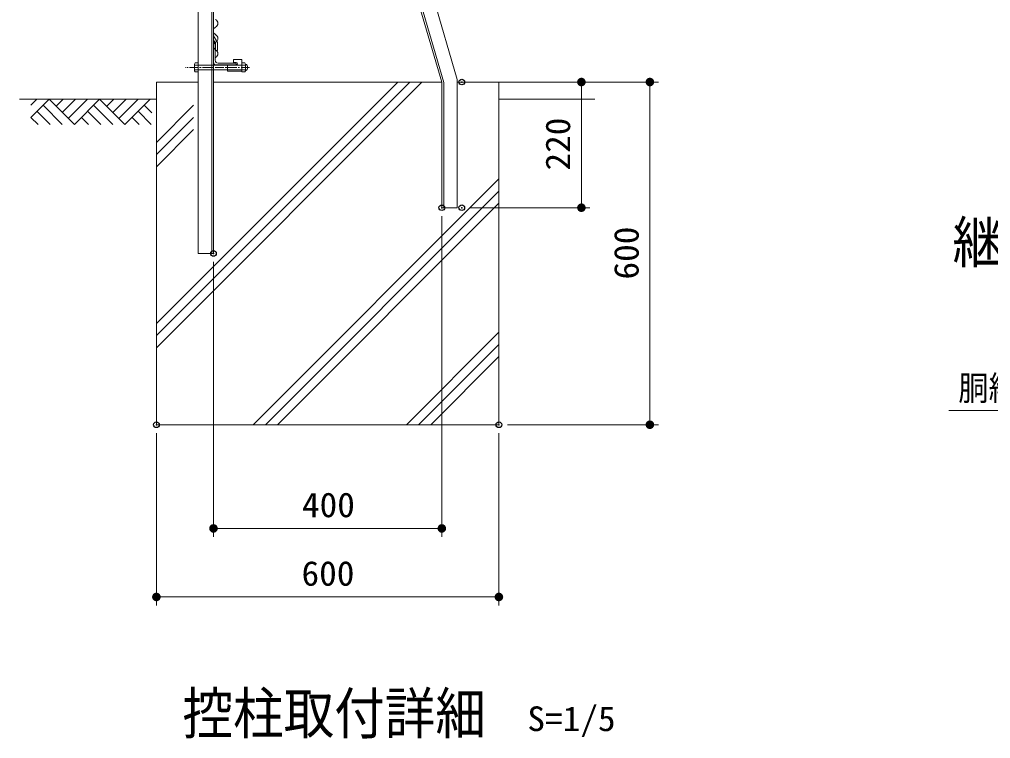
# Model space of a CAD drawing. Units: millimetres, scale not verified, with parts at other scales. Extents: x -4455 to 4455, y -3150 to 3150.
# Drawn here: x 41 to 1742, y -1701 to -442 of the extents above; entities that cross this region are included whole.
import ezdxf
from ezdxf.enums import TextEntityAlignment as Align

# ---------------------------------------------------------------- set-up
doc = ezdxf.new("R2010")
doc.units = ezdxf.units.MM
doc.header["$LTSCALE"] = 20
doc.header["$PDMODE"] = 32
doc.header["$PDSIZE"] = 10
doc.linetypes.add('DASHED', pattern=[7.5, 6, -1.5])
doc.linetypes.add('USER2', pattern=[1.125, 0.75, -0.125, 0.125, -0.125])
for name, color, linetype, lineweight in [('0-1_4基礎', 4, 'Continuous', 18), ('0-2_GL', 7, 'Continuous', 18), ('0-3_5寸法', 1, 'Continuous', 18), ('0-4_SUNPOU', 1, 'Continuous', 18), ('0-6_1部材', 3, 'Continuous', 18), ('0-7_7詳細', 3, 'Continuous', 18), ('0-9_8部品', 7, 'Continuous', 18), ('0-A_0', 1, 'Continuous', 18), ('0-C_AMI', 3, 'Continuous', 18)]:
    doc.layers.add(name, color=color, linetype=linetype, lineweight=lineweight)
doc.layers.add('0-5_DEFPOINTS', color=7, linetype='Continuous')
doc.styles.add('ＭＳ ゴシック', font='')
doc.styles.get('ＭＳ ゴシック').set_extended_font_data('MS Gothic')

# ---------------------------------------------------------------- blocks, each defined once
blk = doc.blocks.new('M1')
at = {"layer": '0-4_SUNPOU'}
blk.add_line((-5, 0), (-38.58, 0), dxfattribs=at)
for points in [[(0, 0), (-5, 0), (-4.96, 0.63)], [(0, 0), (-4.96, -0.63), (-5, 0)], [(0, 0), (-4.96, 0.63), (-4.84, 1.24)], [(0, 0), (-4.84, -1.24), (-4.96, -0.63)], [(0, 0), (-4.84, 1.24), (-4.65, 1.84)], [(0, 0), (-4.65, -1.84), (-4.84, -1.24)], [(0, 0), (-4.65, 1.84), (-4.38, 2.41)], [(0, 0), (-4.38, -2.41), (-4.65, -1.84)], [(0, 0), (-4.38, 2.41), (-4.05, 2.94)], [(0, 0), (-4.05, -2.94), (-4.38, -2.41)], [(0, 0), (-4.05, 2.94), (-3.64, 3.42)], [(0, 0), (-3.64, -3.42), (-4.05, -2.94)], [(0, 0), (-3.64, 3.42), (-3.19, 3.85)], [(0, 0), (-3.19, -3.85), (-3.64, -3.42)], [(0, 0), (-3.19, 3.85), (-2.68, 4.22)], [(0, 0), (-2.68, -4.22), (-3.19, -3.85)], [(0, 0), (-2.68, 4.22), (-2.13, 4.52)], [(0, 0), (-2.13, -4.52), (-2.68, -4.22)], [(0, 0), (-2.13, 4.52), (-1.55, 4.76)], [(0, 0), (-1.55, -4.76), (-2.13, -4.52)], [(0, 0), (-1.55, 4.76), (-0.94, 4.91)], [(0, 0), (-0.94, -4.91), (-1.55, -4.76)], [(0, 0), (-0.94, 4.91), (-0.31, 4.99)], [(0, 0), (-0.31, -4.99), (-0.94, -4.91)], [(0, 0), (-0.31, 4.99), (0.31, 4.99)], [(0, 0), (0.31, -4.99), (-0.31, -4.99)], [(0, 0), (0.31, 4.99), (0.94, 4.91)], [(0, 0), (0.94, 4.91), (1.55, 4.76)], [(0, 0), (1.55, 4.76), (2.13, 4.52)], [(0, 0), (2.13, 4.52), (2.68, 4.22)], [(0, 0), (2.68, 4.22), (3.19, 3.85)], [(0, 0), (3.19, 3.85), (3.64, 3.42)], [(0, 0), (3.64, 3.42), (4.05, 2.94)], [(0, 0), (4.05, 2.94), (4.38, 2.41)], [(0, 0), (4.38, 2.41), (4.65, 1.84)], [(0, 0), (4.65, 1.84), (4.84, 1.24)], [(0, 0), (4.84, 1.24), (4.96, 0.63)], [(0, 0), (4.96, 0.63), (5, 0)], [(0, 0), (0.94, -4.91), (0.31, -4.99)], [(0, 0), (1.55, -4.76), (0.94, -4.91)], [(0, 0), (2.13, -4.52), (1.55, -4.76)], [(0, 0), (2.68, -4.22), (2.13, -4.52)], [(0, 0), (3.19, -3.85), (2.68, -4.22)], [(0, 0), (3.64, -3.42), (3.19, -3.85)], [(0, 0), (4.05, -2.94), (3.64, -3.42)], [(0, 0), (4.38, -2.41), (4.05, -2.94)], [(0, 0), (4.65, -1.84), (4.38, -2.41)], [(0, 0), (4.84, -1.24), (4.65, -1.84)], [(0, 0), (4.96, -0.63), (4.84, -1.24)], [(0, 0), (5, 0), (4.96, -0.63)]]:
    blk.add_solid(points, dxfattribs=at)
blk = doc.blocks.new('GL-マーク')
at = {"layer": '0-A_0'}
for p, q in [((-278.75, -14.14), (-264.61, 0)), ((-278.75, -42.43), (-236.32, 0)), ((-236.32, 0), (-177.24, -59.08)), ((-203.01, 0), (-219.67, -16.66)), ((-174.73, 0), (-205.53, -30.8)), ((-146.45, 0), (-191.38, -44.94)), ((-118.16, 0), (-177.24, -59.08)), ((-118.16, 0), (-59.08, -59.08)), ((-84.85, 0), (-101.51, -16.65)), ((-56.57, 0), (-87.36, -30.8)), ((-28.28, 0), (-73.22, -44.94)), ((0, 0), (-59.08, -59.08)), ((-250.46, -14.14), (-205.53, -59.08)), ((-132.3, -14.14), (-87.37, -59.08)), ((3.33, -31.61), (-14.14, -14.14)), ((-278.75, -42.43), (-262.09, -59.08)), ((-264.61, -28.28), (-233.81, -59.08)), ((-160.59, -42.43), (-143.93, -59.08)), ((-146.44, -28.28), (-115.65, -59.08)), ((-25.77, -59.08), (-42.43, -42.43)), ((2.51, -59.08), (-28.28, -28.28))]:
    blk.add_line(p, q, dxfattribs=at)

msp = doc.modelspace()

# ---------------------------------------------------------------- linework, layer by layer
at = {"layer": '0-1_4基礎', "color": 7}
for p, q in [((280.47, -551.56), (345.47, -551.56)), ((280.47, -1151.56), (280.47, -551.56)), ((305.47, -551.56), (353.47, -551.56)), ((380.47, -551.56), (780.47, -551.56)), ((807.47, -551.56), (880.47, -551.56)), ((815.47, -551.56), (880.47, -551.56)), ((880.47, -1151.56), (880.47, -551.56)), ((280.47, -1151.56), (880.47, -1151.56))]:
    msp.add_line(p, q, dxfattribs=at)
at = {"layer": '0-1_4基礎'}
for p, q in [((280.47, -1016.69), (745.6, -551.56)), ((280.47, -995.47), (724.38, -551.56)), ((280.47, -974.26), (703.17, -551.56)), ((280.47, -657.33), (345.47, -592.33)), ((280.47, -678.54), (345.47, -613.54)), ((280.47, -699.75), (345.47, -634.75)), ((450.12, -1151.56), (880.47, -721.21)), ((471.33, -1151.56), (880.47, -742.42)), ((492.55, -1151.56), (880.47, -763.64)), ((718.68, -1151.56), (880.47, -989.77)), ((739.9, -1151.56), (880.47, -1010.99)), ((761.11, -1151.56), (880.47, -1032.2))]:
    msp.add_line(p, q, dxfattribs=at)
at = {"layer": '0-2_GL'}
for p, q in [((280.47, -581.56), (40.56, -581.56)), ((1048.76, -581.56), (880.47, -581.56)), ((997.61, -581.56), (880.47, -581.56))]:
    msp.add_line(p, q, dxfattribs=at)
at = {"layer": '0-3_5寸法'}
for p, q in [((830.47, -551.56), (1039.94, -551.56)), ((830.47, -551.56), (1159.94, -551.56)), ((1024.94, -551.56), (1024.94, -771.56)), ((1144.94, -551.56), (1144.94, -1151.56)), ((830.47, -771.56), (1039.94, -771.56)), ((780.47, -786.56), (780.47, -1348.07)), ((380.47, -866.56), (380.47, -1348.07)), ((895.47, -1151.56), (1159.94, -1151.56)), ((280.47, -1166.56), (280.47, -1468.07)), ((880.47, -1166.56), (880.47, -1468.07)), ((380.47, -1333.07), (780.47, -1333.07)), ((880.47, -1453.07), (280.47, -1453.07))]:
    msp.add_line(p, q, dxfattribs=at)
at = {"layer": '0-5_DEFPOINTS'}
for p in [(815.47, -551.56), (780.47, -771.56), (815.47, -771.56), (1024.94, -771.56), (380.47, -851.56), (280.47, -1151.56), (880.47, -1151.56), (880.47, -1151.56), (1144.94, -1151.56), (780.47, -1333.07), (280.47, -1453.07)]:
    msp.add_point(p, dxfattribs=at)
at = {"layer": '0-6_1部材', "color": 7}
for p, q in [((377.47, 1307.64), (377.47, -851.56)), ((380.47, 1308.44), (380.47, -851.56)), ((417.47, 783), (807.47, -547)), ((390.47, 778.44), (780.47, -551.56)), ((393.97, 777.51), (783.97, -552.49)), ((380.47, -470.48), (387.77, -482.44)), ((380.47, -476.56), (380.47, -516.56)), ((380.47, -478.16), (383.77, -483.57)), ((380.47, -481.56), (381.47, -481.56)), ((380.47, -516.56), (380.47, -481.56)), ((383.47, -513.56), (383.47, -483.56)), ((383.77, -496.57), (383.77, -483.57)), ((387.77, -496.57), (387.77, -482.44)), ((387.77, -496.57), (383.77, -496.57)), ((420.47, -521.56), (385.47, -521.56)), ((418.47, -518.56), (388.47, -518.56)), ((405.28, -521.83), (420.03, -521.83)), ((420.47, -521.56), (420.47, -520.56)), ((780.47, -771.56), (780.47, -551.56)), ((783.97, -771.56), (783.97, -552.49)), ((807.47, -771.56), (807.47, -547)), ((780.47, -771.56), (807.47, -771.56))]:
    msp.add_line(p, q, dxfattribs=at)
msp.add_lwpolyline([(353.47, 1301.21), (353.47, -851.56), (380.47, -851.56)], dxfattribs=at)
for centre, radius, start, end in [((381.47, -483.56), 2, 0, 90), ((385.47, -516.56), 5, 180, 270), ((388.47, -513.56), 5, 180, 270), ((418.47, -520.56), 2, 0, 90)]:
    msp.add_arc(centre, radius, start, end, dxfattribs=at)
at = {"layer": '0-7_7詳細', "color": 7}
msp.add_lwpolyline([(1668.72, -1126.65), (1802.09, -1126.65), (1845.91, -1256.07)], dxfattribs=at)
at = {"layer": '0-9_8部品', "color": 1, "linetype": 'USER2'}
msp.add_line((443.7, -526.01), (331.08, -526.01), dxfattribs=at)
at = {"layer": '0-9_8部品'}
for p, q in [((347.07, -520.09), (348.18, -518.17)), ((347.07, -531.93), (347.07, -520.09)), ((347.75, -522.01), (353.47, -522.01)), ((348.18, -518.17), (353.47, -518.17)), ((353.47, -533.85), (353.47, -518.17)), ((375.56, -522.01), (430.28, -522.01)), ((405.28, -532.33), (405.28, -521.83)), ((415.28, -517.33), (415.28, -512.33)), ((415.28, -512.33), (430.28, -512.33)), ((415.28, -517.33), (420.03, -517.33)), ((430.28, -532.33), (430.28, -512.33)), ((430.28, -518.17), (430.28, -533.85)), ((435.57, -518.17), (430.28, -518.17)), ((435.99, -522.01), (430.28, -522.01)), ((436.68, -520.09), (435.57, -518.17)), ((347.75, -530.01), (353.47, -530.01)), ((380.47, -530.01), (435.18, -530.01)), ((405.28, -532.33), (430.28, -532.33)), ((435.99, -530.01), (430.28, -530.01)), ((435.57, -533.85), (430.28, -533.85))]:
    msp.add_line(p, q, dxfattribs=at)
at = {"layer": '0-9_8部品', "color": 3, "linetype": 'DASHED'}
for p, q in [((353.47, -522.01), (380.47, -522.01)), ((353.47, -530.01), (380.47, -530.01)), ((405.28, -530.33), (430.28, -530.33))]:
    msp.add_line(p, q, dxfattribs=at)
at = {"layer": '0-9_8部品'}
for points in [[(436.68, -520.09), (436.68, -531.93), (435.57, -533.85)], [(347.07, -531.93), (348.18, -533.85), (353.47, -533.85)]]:
    msp.add_lwpolyline(points, dxfattribs=at)
for centre, radius, start, end in [((350.1, -520.09), 3.03, 180, 219.3382), ((359.07, -526.01), 12, 160.52878, 199.47122), ((420.03, -519.58), 2.25, 270, 90), ((433.65, -520.09), 3.03, 320.6618, 0), ((424.68, -526.01), 12, 340.52878, 19.47122), ((433.52, -526.01), 6.71, 298.05542, 61.94458), ((350.1, -531.93), 3.03, 140.6618, 180), ((433.65, -531.93), 3.03, 0, 39.3382)]:
    msp.add_arc(centre, radius, start, end, dxfattribs=at)
at = {"layer": '0-C_AMI'}
for centre, start, end in [((380.75, -448.64), 298.07249, 61.92751), ((387.86, -461.97), 118.07249, 241.92751), ((380.75, -475.3), 298.07249, 61.92751), ((387.86, -488.64), 118.07249, 241.92751), ((380.75, -501.97), 298.07249, 61.92751)]:
    msp.add_arc(centre, 7.56, start, end, dxfattribs=at)

# ---------------------------------------------------------------- block references
at = {"layer": '0-2_GL', "xscale": 0.75, "yscale": 0.75}
msp.add_blockref('GL-マーク', (269.73, -581.56), dxfattribs=at)
at = {"layer": '0-3_5寸法', "xscale": 1.5, "yscale": 1.5}
for p, rotation in [((1024.94, -551.56), 90), ((1144.94, -551.56), 90), ((1024.94, -771.56), 270), ((1144.94, -1151.56), 270), ((380.47, -1333.07), 180), ((280.47, -1453.07), 180)]:
    msp.add_blockref('M1', p, dxfattribs=dict(at, rotation=rotation))
for p in [(780.47, -1333.07), (880.47, -1453.07)]:
    msp.add_blockref('M1', p, dxfattribs=at)

# ---------------------------------------------------------------- texts
at = {"layer": '0-3_5寸法', "color": 3, "style": 'ＭＳ ゴシック', "width": 1.05}
for s, p in [('220', (1018.27, -706.56)), ('600', (1138.27, -897.31))]:
    msp.add_text(s, height=43.26, rotation=90, dxfattribs=at).set_placement(p, align=Align.BOTTOM_LEFT)
for s, p in [('400', (535.47, -1326.4)), ('600', (534.72, -1446.4))]:
    msp.add_text(s, height=43.26, dxfattribs=at).set_placement(p, align=Align.BOTTOM_LEFT)
at = {"layer": '0-7_7詳細', "color": 7, "style": 'ＭＳ ゴシック', "width": 0.9}
for s, p in [('継手ピース取付詳細', (1675.08, -889.72)), ('控柱取付詳細', (326.28, -1714.55))]:
    msp.add_text(s, height=72.14, dxfattribs=at).set_placement(p, align=Align.BOTTOM_LEFT)
at = {"layer": '0-7_7詳細', "style": 'ＭＳ ゴシック'}
for s, width, p in [('胴縁', 0.9, (1685.22, -1121.96)), ('S=1/5', 1.05, (930.37, -1700.88))]:
    msp.add_text(s, height=43.26, dxfattribs=dict(at, width=width)).set_placement(p, align=Align.BOTTOM_LEFT)

doc.saveas('drawing.dxf')
